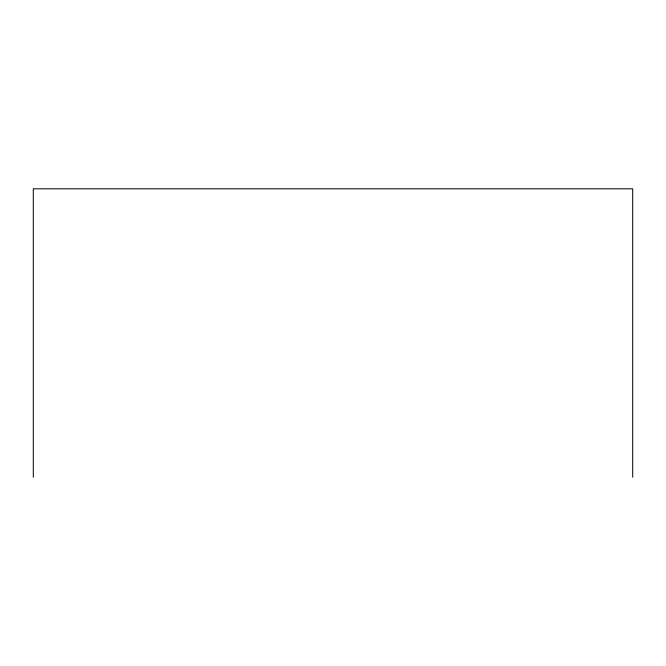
<?xml version="1.0" encoding="UTF-8"?>
<svg xmlns="http://www.w3.org/2000/svg" width="666" height="666" viewBox="0 0 666 666"><rect width="100%" height="100%" fill="white"/><g stroke="black" fill="none" stroke-linecap="round" stroke-linejoin="round"><path stroke-width="1" d="M632.7 477.197L632.7 188.803L33.3 188.803L33.3 477.197"/></g></svg>
